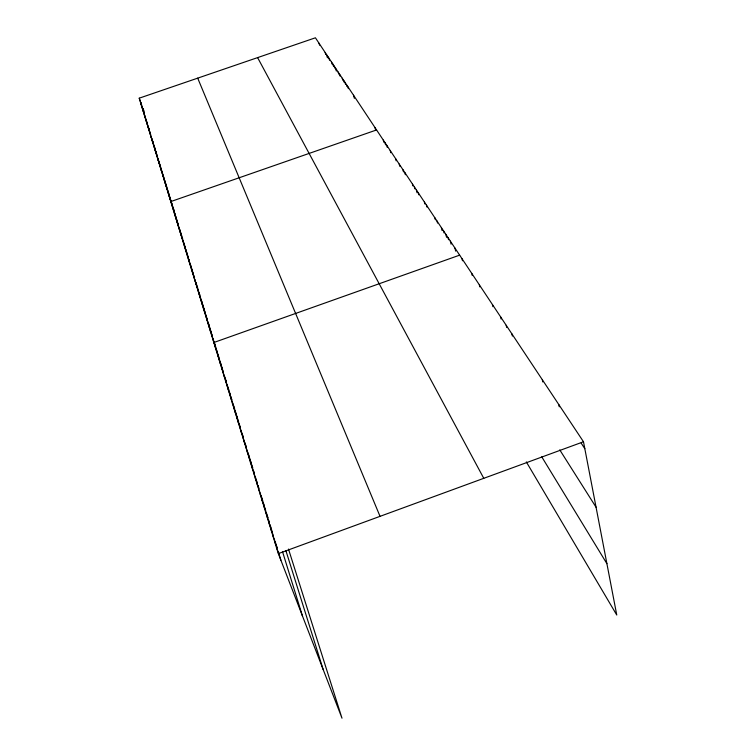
<?xml version="1.0" encoding="UTF-8"?>
<svg xmlns="http://www.w3.org/2000/svg" width="756" height="756" viewBox="0 0 756 756"><rect width="100%" height="100%" fill="white"/><g stroke="black" fill="none" stroke-linecap="round" stroke-linejoin="round"><path stroke-width="1.13" d="M288.49 549.073L341.995 718.2L278.34 553.619L583.49 441.769L616.764 615.025L526.327 461.907M459.648 255.15L213.863 342.506L215.725 347.429M376.573 129.947L170.809 201.559L172.784 206.861L172.226 205.027M278.34 553.619L139.236 98.176L315.422 37.8L583.49 441.769M581.175 443.139L584.813 448.667M559.761 449.877L596.059 507.229M541.74 456.813L606.907 563.674M257.607 57.607L483.774 478.321M197.703 78.142L380.032 516.348M274.551 541.211L277.074 547.741L275.203 541.627M276.441 547.382L278.964 553.921M263.702 505.669L265.762 511.037M265.46 511.425L267.936 517.879L266.169 512.114M267.237 517.246L269.306 522.632M269.032 523.133L271.111 528.538M270.846 529.087L273.36 535.588M272.689 535.116L274.787 540.54M250.321 461.878L252.74 468.191L249.556 457.796M251.928 467.142L254.356 473.473L253.383 470.308M253.553 472.462L255.991 478.813M255.197 477.849L257.229 483.15L256.312 479.89M256.86 483.292L258.902 488.603L257.976 485.305M258.543 488.792L260.584 494.122M260.244 494.358L262.701 500.765L261 495.18M261.963 499.981L264.014 505.339M235.144 412.19L237.488 418.351M236.59 416.934L238.556 422.075M238.055 421.716L240.021 426.875M239.529 426.554L241.504 431.723M241.022 431.44L243.007 436.628M242.534 436.382L244.519 441.58M244.056 441.372L246.05 446.579M245.596 446.418L247.59 451.644M247.155 451.512L249.159 456.756M248.733 456.671L251.143 462.965M221.451 367.359L223.351 372.368L221.451 365.942M222.765 371.65L225.042 377.669M224.078 375.978L226.375 382.007L225.373 378.756M225.42 380.344L227.329 385.39M226.762 384.757L228.681 389.812M228.123 389.217L230.051 394.282M229.503 393.715L231.818 399.82L230.712 396.201M230.892 398.27L233.217 404.384M232.3 402.863L234.625 408.996L233.5 405.301M233.717 407.503L235.664 412.625M205.528 315.243L207.352 320.081M206.69 319.023L208.883 324.844M207.853 322.85L209.686 327.717M209.034 326.705L211.245 332.555L210.055 328.69M210.225 330.599L212.067 335.494M211.425 334.53L213.646 340.417M212.634 338.499L214.865 344.396M215.091 346.55L217.341 352.476L216.093 348.421M216.339 350.633L218.588 356.577M217.605 354.753L219.476 359.724M218.871 358.92L221.13 364.893L219.854 360.716M220.157 363.116L222.425 369.108M189.369 262.332L191.466 267.917M190.389 265.649L192.487 271.243M191.41 268.985L194.547 277.991L192.44 272.358M193.47 275.76L197.713 288.329L195.577 282.649M194.519 279.191L196.645 284.851M196.645 286.146L198.422 290.88M197.722 289.671L199.867 295.369L198.781 291.835M198.809 293.224L200.595 297.987M199.905 296.815L202.06 302.542M201.011 300.434L202.806 305.216M202.126 304.082L204.29 309.847M203.251 307.768L205.424 313.542M204.385 311.481L206.568 317.274M172.529 207.201L174.126 211.463M173.407 210.055L174.995 214.326M174.286 212.927L176.28 218.286M175.165 215.829L177.169 221.206L175.401 215.394M176.063 218.758L178.076 224.135L177.471 222.179M176.961 221.706L181.742 236.137L179.711 230.693M177.868 224.674L179.89 230.089M178.785 227.669L180.816 233.094M180.637 233.736L182.678 239.189L182.054 237.157M181.582 236.808L183.217 241.183M182.527 239.907L184.577 245.388M183.481 243.026L185.532 248.526L183.623 242.279M184.436 246.182L186.505 251.691M185.409 249.357L187.063 253.78M186.382 252.561L188.461 258.098L187.479 254.885M187.375 255.793L189.454 261.34L188.792 259.176M188.367 259.043L190.106 263.683M154.489 148.129L155.982 152.154M155.216 150.491L156.709 154.526M155.934 152.873L159.043 161.954M157.409 157.673L159.79 164.383M158.146 160.111L160.546 166.84M158.892 162.559L160.792 167.662M159.648 165.025L162.058 171.801M160.404 167.501L162.833 174.315M161.17 170.005L164.383 179.389M162.72 175.071L164.26 179.2M163.504 177.632L165.044 181.771M164.288 180.202L165.838 184.36M165.082 182.801L166.632 186.968M165.885 185.418L167.435 189.605M166.689 188.064L168.635 193.3M167.501 190.72L169.457 195.965M168.314 193.394L170.28 198.658M169.146 196.097L171.102 201.37L167.019 188.017M169.968 198.819L171.943 204.101L171.385 202.287M173.171 207.891L174.324 211M171.669 204.366L174.23 211.576M139.236 98.176L141.608 104.952L140.994 102.929M143.045 108.495L144.075 111.274M140.465 102.211L142.856 109.044M141.089 104.252L143.139 110.149M142.345 108.373L144.131 113.192L143.489 111.113M142.988 110.452L145.417 117.388M144.264 114.657L146.711 121.65M144.916 116.783L147.014 122.822M146.229 121.073L147.675 124.986M146.891 123.247L149.376 130.344L148.034 125.959M148.233 127.632L150.047 132.555M148.904 129.843L150.737 134.776M149.584 132.073L155.396 150.028M150.964 136.581L152.806 141.552M151.663 138.858L153.506 143.838M152.362 141.155L154.923 148.469M153.78 145.785L155.263 149.801M285.881 550.585L323.143 669.466M282.47 551.511L302.409 615.847M155.641 150.803L156.114 152.381M156.36 153.166L156.842 154.744M157.087 155.538L157.569 157.125M163.088 175.156L163.598 176.838M164.638 180.24L165.167 181.95M165.432 182.81L165.961 184.54M166.226 185.4L166.755 187.148M174.523 212.53L175.108 214.439M185.853 249.584L187.148 253.818M190.455 264.619L193.167 273.483M197.977 289.198L198.516 290.956M200.954 298.941L202.891 305.263M203.166 306.18L205.141 312.615M205.708 314.477L207.427 320.1M208.013 321.999L209.762 327.726M211.538 333.538L212.143 335.494M213.948 341.41L215.791 347.41M217.652 353.506L219.542 359.676M227.717 386.401L228.728 389.718M229.068 390.824L230.098 394.178M234.908 409.922L238.65 422.16M238.943 423.105L240.115 426.951M241.901 432.763L243.101 436.685M244.916 442.619L246.135 446.626M247.996 452.683L249.244 456.775M263.05 501.889L264.08 505.273M264.723 507.352L265.592 510.205M268.531 519.826L269.429 522.746M270.024 524.702L270.931 527.65M271.527 529.616L272.443 532.602M278.331 551.861L280.882 560.177M319.023 43.224L319.571 45.18M328.983 58.24L329.531 60.234M327.707 56.313L328.265 58.306M326.441 54.404L327.263 57.39M325.184 52.514L325.732 54.489M335.494 68.04L336.325 71.073M334.171 66.055L334.728 68.068M332.867 64.08L333.415 66.093M331.563 62.115L332.111 64.128M342.232 78.199L342.789 80.24M339.51 74.097L340.058 76.129M338.159 72.066L338.716 74.097M347.798 86.581L348.355 88.65M346.39 84.464L346.947 86.524M344.991 82.357L345.549 84.417M343.611 80.268L344.169 82.319M353.524 95.209L354.366 98.346M374.948 127.509L375.524 129.673M384.993 142.648L385.569 144.85M383.283 140.068L383.859 142.26M390.219 150.51L390.795 152.731M386.722 145.246L387.299 147.458M395.568 158.571L396.144 160.811M402.91 169.637L403.487 171.895M399.206 164.061L399.782 166.311M404.781 172.453L405.358 174.731M416.358 189.898L417.076 192.789M414.382 186.93L414.864 188.849M412.436 183.991L412.918 185.9M418.342 192.893L418.824 194.831M426.469 205.141L426.951 207.097M424.409 202.041L424.891 203.988M437.034 221.064L437.516 223.039M434.88 217.822L435.361 219.798M443.602 230.958L444.084 232.961M441.391 227.632L442.118 230.618M448.081 237.715L448.563 239.728M445.832 234.322L446.56 237.327M454.961 248.072L455.679 251.115M450.349 241.136L451.077 244.16M462.029 258.732L462.511 260.773M471.772 273.417L472.254 275.486M479.332 284.804L479.814 286.893M492.43 304.545L492.912 306.662M500.604 316.868L501.086 319.004M506.199 325.297L506.671 327.442M511.906 333.897L512.379 336.051M542.317 379.72L542.78 381.941M558.797 404.555L559.251 406.813"/></g></svg>
